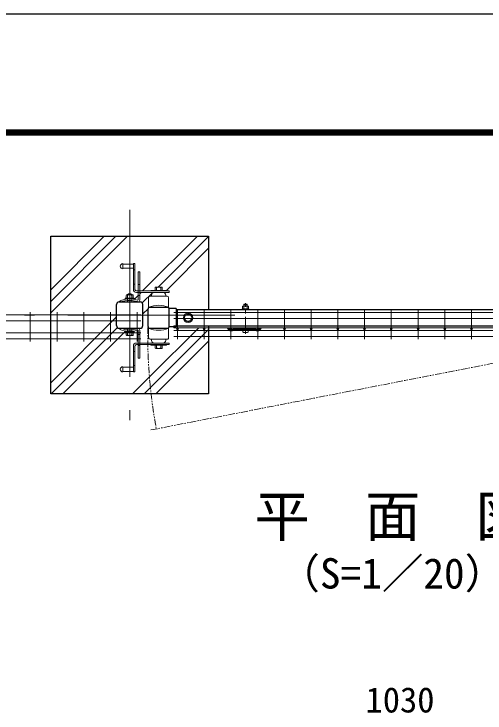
# Model space of a CAD drawing. Units: millimetres, scale not verified. Extents: x -4200 to 4200, y -2970 to 2970.
# Drawn here: x -2864 to -1969, y 1641 to 2970 of the extents above; entities that cross this region are included whole.
import ezdxf
from ezdxf.enums import TextEntityAlignment as Align

# ---------------------------------------------------------------- set-up
doc = ezdxf.new("R2010")
doc.units = ezdxf.units.MM
doc.header["$LTSCALE"] = 10
doc.linetypes.add('USER1', pattern=[50.8, 31.75, -6.35, 6.35, -6.35])
doc.linetypes.add('USER2', pattern=[2.5, 1.25, -0.25, 0.25, -0.25, 0.25, -0.25])
for name, color, linetype, lineweight in [('0-0_D-STR-TXT', 7, 'Continuous', 13), ('0-1_D-STR1', 1, 'Continuous', 25), ('0-2_D-STR-DIM', 7, 'Continuous', 13), ('0-5_D-DCR-HCH', 7, 'Continuous', 13), ('0-6_D-STR4', 7, 'Continuous', 25), ('0-8_D-STR3', 3, 'Continuous', 13), ('0-9_D-BMK', 2, 'USER1', 13), ('0-A_D-STR2', 7, 'Continuous', 13), ('0-C_D-TTL', 7, 'Continuous', 25)]:
    doc.layers.add(name, color=color, linetype=linetype, lineweight=lineweight)
doc.styles.add('ＭＳ ゴシック', font='')
doc.styles.get('ＭＳ ゴシック').set_extended_font_data('MS Gothic')

# ---------------------------------------------------------------- blocks, each defined once
blk = doc.blocks.new('A$C982ee5ca')
at = {"layer": '0-8_D-STR3'}
for p, q in [((-62.5, 399), (62.5, 399)), ((-62.5, 383), (-62.5, 399)), ((-57.5, 440.8), (-57.5, 399)), ((-57.5, 399), (57.5, 399)), ((-43.3, 449), (43.3, 449)), ((-23, 484), (-30, 477)), ((30, 477), (-30, 477)), ((-30, 477), (-30, 449)), ((-29.1, 440.8), (-29.1, 399)), ((-23, 484), (-23, 449)), ((23, 484), (-23, 484)), ((23, 484), (23, 449)), ((23, 484), (30, 477)), ((29.1, 440.8), (29.1, 399)), ((30, 477), (30, 449)), ((57.5, 440.8), (57.5, 399)), ((62.5, 383), (62.5, 399)), ((-62.5, 383), (62.5, 383)), ((-62.5, 0), (62.5, 0)), ((-62.5, -16), (-62.5, 0)), ((62.5, -16), (62.5, 0)), ((-62.5, -16), (62.5, -16)), ((-51.8, -16), (51.8, -16)), ((-51.8, -31.3), (-51.8, -16)), ((51.8, -31.6), (51.8, -16))]:
    blk.add_line(p, q, dxfattribs=at)
for centre, radius, start, end in [((-43.3, 432.6), 16.4, 30, 150), ((0, 393.2), 55.8, 58.543, 121.457), ((43.3, 432.6), 16.4, 30, 150), ((-32.8, -31.3), 19, 180, 253.92714), ((0.7, 85), 140, 253.92714, 285.41383), ((32.8, -31.6), 19, 285.41383, 0)]:
    blk.add_arc(centre, radius, start, end, dxfattribs=at)
at = {"layer": '0-9_D-BMK'}
blk.add_line((0, -75), (0, 504), dxfattribs=at)

msp = doc.modelspace()

# ---------------------------------------------------------------- linework, layer by layer
at = {"layer": '0-1_D-STR1'}
for p, q in [((-2663.82, 2422.36), (-2624.02, 2422.36)), ((-2668.92, 2377.46), (-2668.92, 2417.26)), ((-2618.92, 2377.46), (-2618.92, 2417.26)), ((-2608.92, 2375.56), (-2608.92, 2409.16)), ((-2605.72, 2412.36), (-2572.12, 2412.36)), ((-2555.92, 2409.81), (-2568.98, 2409.81)), ((-2568.92, 2375.56), (-2568.92, 2409.16)), ((-2555.92, 2409.81), (-2555.92, 2374.91)), ((-2555.92, 2407.86), (-1737.92, 2407.86)), ((-2663.82, 2372.36), (-2624.02, 2372.36)), ((-2605.72, 2372.36), (-2572.12, 2372.36)), ((-2555.92, 2374.91), (-2568.92, 2374.91)), ((-2555.92, 2376.86), (-1737.92, 2376.86))]:
    msp.add_line(p, q, dxfattribs=at)
for centre, radius, start, end in [((-2663.82, 2417.26), 5.1, 90.00031, 179.99984), ((-2624.02, 2417.26), 5.1, 0, 90.00028), ((-2605.72, 2409.16), 3.2, 89.99997, 180), ((-2572.12, 2409.16), 3.2, 0, 89.99997), ((-2663.82, 2377.46), 5.1, 179.99985, 269.9997), ((-2624.02, 2377.46), 5.1, 269.99973, 0), ((-2605.72, 2375.56), 3.2, 180, 270.00003), ((-2572.12, 2375.56), 3.2, 270.00003, 0)]:
    msp.add_arc(centre, radius, start, end, dxfattribs=at)
at = {"layer": '0-5_D-DCR-HCH'}
for p, q in [((-2793.92, 2401.41), (-2647.97, 2547.36)), ((-2793.92, 2423.5), (-2670.06, 2547.36)), ((-2793.92, 2445.6), (-2692.16, 2547.36)), ((-2619.36, 2443.38), (-2515.38, 2547.36)), ((-2589.82, 2450.82), (-2493.92, 2546.73)), ((-2574.17, 2444.38), (-2493.92, 2524.63)), ((-2635.37, 2427.37), (-2627.92, 2434.82)), ((-2624.92, 2437.82), (-2622.36, 2440.38)), ((-2620.13, 2420.52), (-2600.26, 2440.38)), ((-2596.26, 2444.38), (-2595.7, 2444.95)), ((-2578.54, 2440.01), (-2578.17, 2440.38)), ((-2618.92, 2399.63), (-2608.96, 2409.59)), ((-2793.92, 2268.82), (-2668.92, 2393.82)), ((-2793.29, 2247.36), (-2667.09, 2373.55)), ((-2771.19, 2247.36), (-2652.32, 2366.23)), ((-2651.93, 2366.61), (-2651.28, 2367.27)), ((-2594.41, 2247.36), (-2493.92, 2347.85))]:
    msp.add_line(p, q, dxfattribs=at)
for points in [[(-2638.61, 2247.36), (-2605.47, 2280.49), (-2512.71, 2373.26)], [(-2616.51, 2247.36), (-2604.12, 2259.75), (-2493.92, 2369.95)]]:
    msp.add_lwpolyline(points, dxfattribs=at)
at = {"layer": '0-6_D-STR4'}
msp.add_lwpolyline([(-2493.92, 2376.86), (-2493.92, 2247.36), (-2793.92, 2247.36), (-2793.92, 2547.36), (-2493.92, 2547.36), (-2493.92, 2407.86)], dxfattribs=at)
at = {"layer": '0-8_D-STR3'}
for p, q in [((-2656.92, 2495.38), (-2656.92, 2485.38)), ((-2656.92, 2494.38), (-2636.92, 2494.38)), ((-2656.92, 2486.38), (-2636.92, 2486.38)), ((-2636.92, 2495.38), (-2636.92, 2446.38)), ((-2636.92, 2495.38), (-2633.92, 2495.38)), ((-2633.92, 2495.38), (-2633.92, 2446.38)), ((-2636.92, 2483.38), (-2633.92, 2483.38)), ((-2627.92, 2479.36), (-2627.92, 2426.98)), ((-2624.92, 2479.36), (-2627.92, 2479.36)), ((-2624.92, 2479.36), (-2624.92, 2425.86)), ((-2636.92, 2456.38), (-2633.92, 2456.38)), ((-2624.92, 2455.36), (-2627.92, 2455.36)), ((-2595.7, 2449.42), (-2595.7, 2444.33)), ((-2594.31, 2450.82), (-2583.51, 2450.82)), ((-2592.92, 2449.42), (-2592.92, 2444.38)), ((-2584.91, 2449.42), (-2584.91, 2444.38)), ((-2582.11, 2449.42), (-2582.11, 2444.42)), ((-2650.73, 2434.74), (-2650.73, 2429.74)), ((-2638.52, 2436.14), (-2649.32, 2436.14)), ((-2647.92, 2436.74), (-2639.91, 2436.74)), ((-2647.92, 2436.74), (-2647.92, 2436.13)), ((-2647.92, 2434.74), (-2647.92, 2429.7)), ((-2647.42, 2437.08), (-2647.42, 2436.13)), ((-2640.41, 2437.09), (-2640.41, 2436.15)), ((-2639.91, 2436.74), (-2639.91, 2436.15)), ((-2639.91, 2434.74), (-2639.91, 2429.7)), ((-2637.14, 2434.74), (-2637.14, 2429.65)), ((-2630.92, 2443.38), (-2568.92, 2443.38)), ((-2630.92, 2440.38), (-2568.92, 2440.38)), ((-2627.92, 2434.36), (-2624.92, 2434.36)), ((-2604.92, 2433.38), (-2572.92, 2433.38)), ((-2573.92, 2444.38), (-2603.92, 2444.38)), ((-2603.92, 2444.38), (-2603.92, 2443.38)), ((-2602.42, 2433.38), (-2602.42, 2435.38)), ((-2575.42, 2433.38), (-2575.42, 2435.38)), ((-2573.92, 2444.38), (-2573.92, 2443.38)), ((-2568.92, 2440.38), (-2568.92, 2443.38)), ((-2660.9, 2422.36), (-2662.92, 2424.58)), ((-2635.52, 2429.7), (-2652.32, 2429.7)), ((-2652.32, 2429.7), (-2652.32, 2428.1)), ((-2652.32, 2428.1), (-2635.52, 2428.1)), ((-2647.92, 2422.36), (-2647.92, 2428.1)), ((-2639.91, 2422.36), (-2639.91, 2428.1)), ((-2635.52, 2429.7), (-2635.52, 2428.1)), ((-2607.92, 2430.38), (-2607.92, 2412.38)), ((-2569.92, 2430.38), (-2569.92, 2412.38)), ((-2532.92, 2400.08), (-2539.92, 2396.04)), ((-2539.92, 2396.04), (-2539.92, 2388.62)), ((-2532.92, 2400.08), (-2525.92, 2396.04)), ((-2525.92, 2396.04), (-2525.92, 2388.62)), ((-2532.92, 2384.58), (-2539.92, 2388.62)), ((-2532.92, 2384.58), (-2525.92, 2388.62)), ((-2660.9, 2372.36), (-2662.92, 2370.14)), ((-2652.32, 2366.61), (-2635.52, 2366.61)), ((-2652.32, 2365.01), (-2652.32, 2366.61)), ((-2647.92, 2372.36), (-2647.92, 2366.61)), ((-2639.91, 2366.61), (-2639.91, 2372.36)), ((-2635.52, 2365.01), (-2635.52, 2366.61)), ((-2627.92, 2367.74), (-2627.92, 2315.36)), ((-2624.92, 2368.86), (-2624.92, 2315.36)), ((-2607.92, 2354.33), (-2607.92, 2372.33)), ((-2569.92, 2354.33), (-2569.92, 2372.33)), ((-2457.87, 2371.74), (-2456.82, 2372.96)), ((-2457.87, 2371.74), (-2453.16, 2367.69)), ((-2456.82, 2372.96), (-2452.11, 2368.9)), ((-2448.23, 2370.74), (-2450.21, 2368.93)), ((-2447.15, 2369.56), (-2449.14, 2367.74)), ((-2447.15, 2371.16), (-2444.65, 2371.16)), ((-2447.15, 2369.56), (-2405.15, 2369.56)), ((-2444.65, 2372.96), (-2407.65, 2372.96)), ((-2444.65, 2371.16), (-2444.65, 2372.96)), ((-2407.65, 2371.16), (-2444.65, 2371.16)), ((-2441.15, 2371.16), (-2441.15, 2369.56)), ((-2411.15, 2371.16), (-2411.15, 2369.56)), ((-2407.65, 2371.16), (-2407.65, 2372.96)), ((-2407.65, 2371.16), (-2405.15, 2371.16)), ((-2405.15, 2369.56), (-2403.17, 2367.74)), ((-2404.07, 2370.74), (-2402.09, 2368.93)), ((-2395.48, 2372.96), (-2400.19, 2368.9)), ((-2394.44, 2371.74), (-2399.15, 2367.69)), ((-2394.44, 2371.74), (-2395.48, 2372.96)), ((-2635.52, 2365.01), (-2652.32, 2365.01)), ((-2650.73, 2359.98), (-2650.73, 2364.98)), ((-2638.52, 2358.57), (-2649.32, 2358.57)), ((-2647.92, 2359.98), (-2647.92, 2365.01)), ((-2639.91, 2359.98), (-2639.91, 2365.01)), ((-2637.14, 2359.98), (-2637.14, 2365.06)), ((-2627.92, 2360.36), (-2624.92, 2360.36)), ((-2630.92, 2344.33), (-2568.92, 2344.33)), ((-2630.92, 2341.33), (-2568.92, 2341.33)), ((-2604.92, 2351.33), (-2572.92, 2351.33)), ((-2603.92, 2340.33), (-2603.92, 2341.33)), ((-2603.92, 2340.33), (-2573.92, 2340.33)), ((-2602.42, 2351.33), (-2602.42, 2349.33)), ((-2595.73, 2335.3), (-2595.73, 2340.3)), ((-2592.92, 2335.3), (-2592.92, 2340.33)), ((-2584.91, 2335.29), (-2584.91, 2340.33)), ((-2582.14, 2335.3), (-2582.14, 2340.38)), ((-2575.42, 2351.33), (-2575.42, 2349.33)), ((-2573.92, 2340.33), (-2573.92, 2341.33)), ((-2568.92, 2344.33), (-2568.92, 2341.33)), ((-2636.92, 2289.33), (-2636.92, 2338.33)), ((-2633.92, 2328.33), (-2636.92, 2328.33)), ((-2633.92, 2289.33), (-2633.92, 2338.33)), ((-2624.92, 2339.36), (-2627.92, 2339.36)), ((-2583.52, 2333.89), (-2594.32, 2333.89)), ((-2624.92, 2315.36), (-2627.92, 2315.36)), ((-2633.92, 2301.33), (-2636.92, 2301.33)), ((-2656.92, 2289.33), (-2656.92, 2299.33)), ((-2656.92, 2298.33), (-2636.92, 2298.33)), ((-2656.92, 2290.33), (-2636.92, 2290.33)), ((-2636.92, 2289.33), (-2633.92, 2289.33))]:
    msp.add_line(p, q, dxfattribs=at)
for radius in [9, 6.71]:
    msp.add_circle((-2532.92, 2392.33), radius, dxfattribs=at)
for centre, radius, start, end in [((-2656.92, 2490.38), 5, 90.00001, 270), ((-2630.92, 2446.38), 6, 180.00001, 269.99995), ((-2630.92, 2446.38), 3, 180.00001, 270), ((-2594.31, 2449.43), 1.39, 359.29981, 180.701), ((-2588.92, 2444.41), 6.41, 51.35043, 128.64746), ((-2583.51, 2449.42), 1.4, 0.08393, 179.91606), ((-2649.32, 2434.74), 1.4, 0.08393, 179.91608), ((-2643.92, 2431.73), 6.41, 51.35253, 128.64959), ((-2643.92, 2429.73), 6.41, 51.35253, 128.64959), ((-2638.52, 2434.75), 1.39, 359.29901, 180.70018), ((-2604.92, 2430.38), 3, 90, 180.00001), ((-2597.42, 2435.38), 5, 90.00001, 179.99999), ((-2580.42, 2435.38), 5, 0, 90), ((-2572.92, 2430.38), 3, 0, 90), ((-2643.92, 2375.1), 53, 73.87238, 111.00754), ((-2643.92, 2375.33), 50, 72.42905, 109.85261), ((-2628.92, 2426.98), 1, 253.8728, 0.00001), ((-2627.92, 2425.86), 3, 252.42887, 0.00001), ((-2588.92, 2365.27), 50.8, 68.0365, 111.96349), ((-2643.92, 2419.61), 53, 248.99247, 286.12763), ((-2643.92, 2419.39), 50, 250.1474, 287.57096), ((-2628.92, 2367.74), 1, 0, 106.12721), ((-2627.92, 2368.86), 3, 0, 107.57114), ((-2588.92, 2419.45), 50.8, 248.03652, 291.96351), ((-2451.18, 2369.98), 3.03, 229.26286, 312.38442), ((-2451.18, 2369.98), 1.43, 229.26286, 312.38442), ((-2447.15, 2369.56), 1.6, 90, 132.38442), ((-2405.15, 2369.56), 1.6, 47.61558, 90), ((-2401.12, 2369.98), 3.03, 227.61558, 310.73714), ((-2401.12, 2369.98), 1.43, 227.61558, 310.73714), ((-2649.32, 2359.98), 1.4, 180.08393, 359.91608), ((-2643.92, 2364.98), 6.41, 231.35042, 308.64748), ((-2638.52, 2359.96), 1.39, 179.29981, 0.70101), ((-2604.92, 2354.33), 3, 180.00001, 270), ((-2572.92, 2354.33), 3, 270, 0.00001), ((-2630.92, 2338.33), 6, 90.00006, 180.00001), ((-2630.92, 2338.33), 3, 90.00001, 180.00001), ((-2597.42, 2349.33), 5, 180.00002, 270), ((-2580.42, 2349.33), 5, 270, 0.00001), ((-2594.32, 2335.3), 1.4, 180.08393, 359.91608), ((-2588.92, 2340.3), 6.41, 231.35042, 308.64748), ((-2583.52, 2335.28), 1.39, 179.29981, 0.70101), ((-2656.92, 2294.33), 5, 90, 270)]:
    msp.add_arc(centre, radius, start, end, dxfattribs=at)
at = {"layer": '0-9_D-BMK'}
for p, q in [((-2643.92, 2597.36), (-2643.92, 2197.36)), ((-2443.92, 2397.36), (-2843.92, 2397.36))]:
    msp.add_line(p, q, dxfattribs=at)
at = {"layer": '0-9_D-BMK', "linetype": 'USER2'}
msp.add_line((-2603.66, 2179.01), (-1666.72, 2361.56), dxfattribs=at)
msp.add_arc((-1649.92, 2356.86), 959.66, 178.96932, 190.55858, dxfattribs=at)
at = {"layer": '0-A_D-STR2'}
for p, q in [((-2553.08, 2407.56), (-2553.08, 2351.56)), ((-2502.31, 2407.56), (-2502.31, 2351.56)), ((-2451.54, 2407.56), (-2451.54, 2351.56)), ((-2400.77, 2407.56), (-2400.77, 2351.56)), ((-2350, 2407.56), (-2350, 2351.56)), ((-2299.23, 2407.56), (-2299.23, 2351.56)), ((-2248.46, 2407.56), (-2248.46, 2351.56)), ((-2197.69, 2407.56), (-2197.69, 2351.56)), ((-2146.92, 2407.56), (-2146.92, 2351.56)), ((-2096.15, 2407.56), (-2096.15, 2351.56)), ((-2045.38, 2407.56), (-2045.38, 2351.56)), ((-1994.61, 2407.56), (-1994.61, 2351.56)), ((-2622.71, 2397.66), (-3026.29, 2397.66)), ((-2832.77, 2403.06), (-2832.77, 2347.06)), ((-2782, 2403.06), (-2782, 2347.06)), ((-2731.23, 2403.06), (-2731.23, 2347.06)), ((-2680.46, 2403.06), (-2680.46, 2347.06)), ((-2629.69, 2403.06), (-2629.69, 2347.06)), ((-2560.05, 2402.16), (-1733.79, 2402.16)), ((-2622.71, 2386.36), (-3026.29, 2386.36)), ((-2560.05, 2390.86), (-1733.79, 2390.86)), ((-2560.08, 2376.86), (-1733.76, 2376.86)), ((-2560.08, 2373.26), (-2560.08, 2376.86)), ((-2560.08, 2373.26), (-1733.76, 2373.26)), ((-2560.05, 2368.26), (-1733.79, 2368.26)), ((-2622.71, 2363.76), (-3026.29, 2363.76)), ((-2560.05, 2356.96), (-1733.79, 2356.96)), ((-2622.71, 2352.46), (-3026.29, 2352.46))]:
    msp.add_line(p, q, dxfattribs=at)
for centre in [(-2553.08, 2371.46), (-2502.31, 2371.46), (-2451.54, 2371.46), (-2400.77, 2371.46), (-2350, 2371.46), (-2299.23, 2371.46), (-2248.46, 2371.46), (-2197.69, 2371.46), (-2146.92, 2371.46), (-2096.15, 2371.46), (-2045.38, 2371.46), (-1994.61, 2371.46)]:
    msp.add_circle(centre, 1.8, dxfattribs=at)
at = {"layer": '0-C_D-TTL', "color": 2}
msp.add_lwpolyline([(-4200, 2970), (4200, 2970), (4200, -2970), (-4200, -2970)], close=True, dxfattribs=at)
at = {"layer": '0-C_D-TTL'}
for points in [[(-3930, 2750), (3930, 2750), (3930, -2750), (-3930, -2750)], [(-3927.5, 2747.5), (3927.5, 2747.5), (3927.5, -2747.5), (-3927.5, -2747.5)], [(-3925, 2745), (3925, 2745), (3925, -2745), (-3925, -2745)], [(-3922.5, 2742.5), (3922.5, 2742.5), (3922.5, -2742.5), (-3922.5, -2742.5)], [(-3920, 2740), (3920, 2740), (3920, -2740), (-3920, -2740)]]:
    msp.add_lwpolyline(points, close=True, dxfattribs=at)

# ---------------------------------------------------------------- block references
at = {"layer": '0-2_D-STR-DIM', "xscale": 0.1, "yscale": 0.1}
msp.add_blockref('A$C982ee5ca', (-2423.92, 2369.56), dxfattribs=at)

# ---------------------------------------------------------------- texts
at = {"layer": '0-0_D-STR-TXT', "style": 'ＭＳ ゴシック'}
for s, height, p in [('平\u3000面\u3000図', 76.98, (-2406.82, 1953.27)), ('（S=1／20）', 57.7, (-2361.33, 1860.08))]:
    msp.add_text(s, height=height, dxfattribs=at).set_placement(p, align=Align.BOTTOM_LEFT)
at = {"layer": '0-2_D-STR-DIM', "style": 'ＭＳ ゴシック'}
msp.add_text('1030', height=48.09, dxfattribs=at).set_placement((-2195.82, 1627.26), align=Align.BOTTOM_LEFT)

doc.saveas('drawing.dxf')
